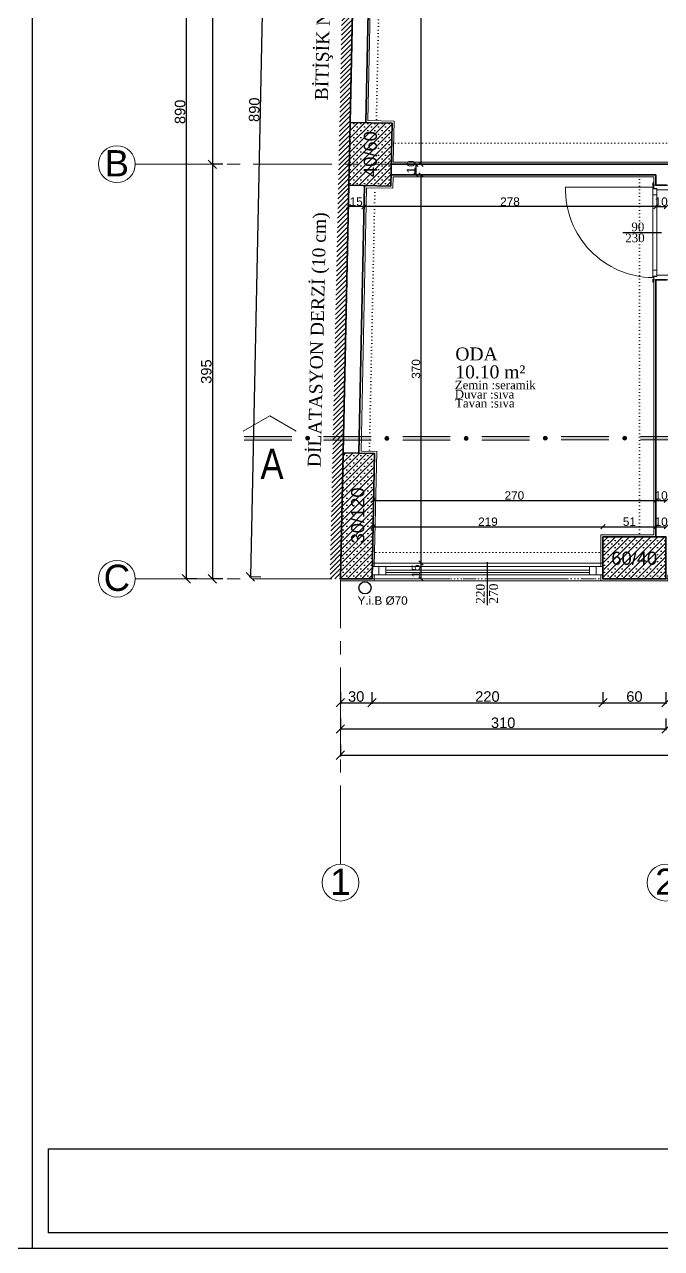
# Model space of a CAD drawing. Header units: centimetres. Extents: x 14449 to 53524, y -19051 to -10746.
# Drawn here: x 29015 to 29622, y -12946 to -11780 of the extents above; entities that cross this region are included whole.
import ezdxf

# ---------------------------------------------------------------- set-up
doc = ezdxf.new("R2010")
doc.units = ezdxf.units.CM
for name, pattern in [('CENTER2', [112.5, 75, -12.5, 12.5, -12.5]), ('DOT2', [3.175, 0, -3.175]), ('IZDUSUM1', [20, 7.5, -5, 7.5, 0]), ('SEMBOL1', [260, 200, -15, 30, -15])]:
    doc.linetypes.add(name, pattern=pattern)
doc.layers.add('Kapi_Pencere', color=7, linetype='Continuous')
for name, color, linetype, lineweight in [('P-AKS', 255, 'Continuous', 5), ('P-KİRİŞ', 130, 'DOT2', 5), ('P-KOLON', 255, 'Continuous', 35), ('P-TARAMA', 252, 'Continuous', 5), ('P-ÖLÇÜ DIŞ', 245, 'Continuous', 9), ('P-ÖLÇÜ İÇ', 243, 'Continuous', 0), ('rtm-cam', 141, 'Continuous', 9), ('rtm-duv tugla', 22, 'Continuous', 35), ('rtm-izdusum-üst ince', 8, 'IZDUSUM1', 5), ('rtm-kapı-ahsap', 35, 'Continuous', 13), ('rtm-mhl-yazı-malzeme', 7, 'Continuous', 13), ('rtm-pen-ahsap', 35, 'Continuous', 13), ('rtm-sembol balon baslik', 242, 'Continuous', 20), ('rtm-sembol kesit gör yazı', 7, 'Continuous', 20), ('rtm-sıva', 252, 'Continuous', 15), ('YG KULLANMA SOĞUK SUYU', 140, 'Continuous', 30), ('YG SOĞUK SU ÇAP', 140, 'Continuous', 25)]:
    doc.layers.add(name, color=color, linetype=linetype, lineweight=lineweight)
doc.styles.add('arial_1_18', font='arial.ttf', dxfattribs={"height": 0.2})
doc.styles.add('BASLIK', font='ARIALN.TTF')
doc.styles.get("Standard").update_dxf_attribs({"font": 'arial.ttf'})
doc.styles.add('ölçü', font='times.ttf', dxfattribs={"height": 10})
doc.dimstyles.new('DIŞ ÖLÇÜ', dxfattribs={"dimtxt": 10, "dimasz": 8, "dimexe": 1.25, "dimexo": 0.625, "dimtad": 1, "dimdec": 0, "dimtxsty": 'Standard', "dimblk": 'OBLIQUE', "dimcen": 2.5, "dimse1": 1, "dimse2": 1, "dimclrd": 256, "dimclrt": 256, "dimadec": 0, "dimazin": 0, "dimtfac": 1, "dimtdec": 0, "dimtmove": 0, "dimatfit": 3, "dimldrblk": 'OBLIQUE', "dimfxl": 1, "dimarcsym": 0})
doc.dimstyles.new('İÇ ÖLÇÜ', dxfattribs={"dimtxt": 8, "dimasz": 4, "dimexe": 1.25, "dimexo": 0.625, "dimtad": 1, "dimdec": 0, "dimtxsty": 'Standard', "dimblk": 'OBLIQUE', "dimcen": 2.5, "dimse1": 1, "dimse2": 1, "dimclrd": 256, "dimclrt": 256, "dimadec": 0, "dimazin": 0, "dimtfac": 1, "dimtdec": 0, "dimtmove": 1, "dimatfit": 3, "dimldrblk": 'OBLIQUE', "dimfxl": 1, "dimarcsym": 0})

# ---------------------------------------------------------------- blocks, each defined once
blk = doc.blocks.new('IKUTGK')
at = {"layer": 'P-KİRİŞ'}
for points in [[(34705.9, -7651.1), (34712.9, -7316.1)], [(34730.9, -7651.6), (34737.9, -7316.6)], [(34745.5, -7671.1), (35121.9, -7671.1)], [(34744.9, -7701.1), (34981.9, -7701.1)], [(34981.9, -8046.1), (34981.9, -7701.1)], [(34699.3, -7966.1), (34704.6, -7711.1)], [(34724.3, -7966.7), (34729.6, -7711.6)], [(34727.3, -8061.1), (34946.9, -8061.1)], [(34726.8, -8086.1), (34946.9, -8086.1)]]:
    blk.add_lwpolyline(points, dxfattribs=at)
blk = doc.blocks.new('YTHTHTY')
at = {"layer": 'P-TARAMA', "lineweight": -3}
h = blk.add_hatch(dxfattribs=at)
h.set_pattern_fill('SACNCR', color=256, scale=2, style=0)
h.paths.add_polyline_path([(30594.2, -9452.8), (30554.2, -9452), (30552.9, -9511.9), (30592.9, -9512.8)])
h = blk.add_hatch(dxfattribs=at)
h.set_pattern_fill('SACNCR', color=256, scale=2, style=0)
h.paths.add_polyline_path([(30545.1, -9886.9), (30575.1, -9886.9), (30577.6, -9767.6), (30547.6, -9767)])
h = blk.add_hatch(dxfattribs=at)
h.set_pattern_fill('SACNCR', color=256, scale=2, style=0)
h.paths.add_polyline_path([(30795.2, -9846.9), (30795.2, -9886.9), (30855.2, -9886.9), (30855.2, -9846.9)])
at = {"layer": 'P-KOLON', "linetype": 'Continuous'}
for points in [[(30554.2, -9452), (30594.2, -9452.8), (30592.9, -9512.8), (30552.9, -9511.9), (30554.2, -9452)], [(30545.1, -9886.9), (30575.1, -9886.9), (30577.6, -9767.6), (30547.6, -9767), (30545.1, -9886.9)]]:
    blk.add_lwpolyline(points, dxfattribs=at)
blk.add_lwpolyline([(30795.2, -9846.9), (30855.2, -9846.9), (30855.2, -9886.9), (30795.2, -9886.9)], close=True, dxfattribs=at)
at = {"layer": 'P-KOLON', "linetype": 'Continuous', "style": 'arial_1_18'}
for s, p in [('40/60', (30579.7, -9504.1)), ('30/120', (30567.7, -9853.3))]:
    blk.add_text(s, height=12.5, rotation=90, dxfattribs=at).set_placement(p)
blk.add_text('60/40', height=12.5, dxfattribs=at).set_placement((30803.2, -9873.6))
blk = doc.blocks.new('YTUJ7U')
at = {"layer": 'P-AKS', "linetype": 'CENTER2'}
blk.add_line((26030.5, -9962.6), (26030.5, -9690.5), dxfattribs=at)
for points in [[(25834.9, -9295.5), (29322.6, -9295.5)], [(25834.9, -9690.5), (29322.6, -9690.5)]]:
    blk.add_lwpolyline(points, dxfattribs=at)
at = {"layer": 'P-AKS', "linetype": 'Continuous'}
for centre in [(25817.4, -9295.5), (25817.4, -9690.5), (26030.5, -9980.1), (26340.3, -9980.1)]:
    blk.add_circle(centre, 17.5, dxfattribs=at)
at = {"layer": 'P-AKS', "linetype": 'Continuous', "style": 'arial_1_18'}
for s, p in [('B', (25805.7, -9307.1)), ('C', (25804.8, -9702.1)), ('1', (26020.8, -9991.8)), ('2', (26330.5, -9991.7))]:
    blk.add_text(s, height=25, dxfattribs=at).set_placement(p)
blk = doc.blocks.new('KAPI')
at = {"layer": 'rtm-kapı-ahsap'}
for p, q in [((8056.5, 304.7), (8056.5, 307.7)), ((8056.5, 307.7), (8057.4, 307.7)), ((8057.4, 304.7), (8056.5, 304.7)), ((8056.5, 303.3), (8056.5, 217.2)), ((8057.4, 303.3), (8056.5, 303.3)), ((8057.4, 307.7), (8057.4, 304.7)), ((8057.4, 305.3), (8057.4, 302.3)), ((8057.4, 305.3), (8071.4, 305.3)), ((8057.4, 301.8), (8057.4, 303.3)), ((8072.6, 307.8), (8071.4, 307.8)), ((8071.4, 307.8), (8071.4, 304.7)), ((8071.4, 300.8), (8071.4, 305.3)), ((8071.4, 304.7), (8072.6, 304.7)), ((8072.6, 304.7), (8072.6, 307.8)), ((8056.5, 296.2), (8060.3, 296.2)), ((8057.4, 302.3), (8060.4, 302.3)), ((8060.3, 301.8), (8057.4, 301.8)), ((8060.3, 218.7), (8060.3, 301.8)), ((8060.4, 302.3), (8060.4, 300.8)), ((8060.4, 300.8), (8071.4, 300.8)), ((8056.5, 224.3), (8060.3, 224.3)), ((7973.3, 217.2), (8056.5, 217.2)), ((8057.4, 217.2), (8056.5, 217.2)), ((8056.5, 215.8), (8056.5, 212.8)), ((8057.4, 215.8), (8056.5, 215.8)), ((8056.5, 212.8), (8057.4, 212.8)), ((8057.4, 218.7), (8057.4, 217.2)), ((8060.3, 218.7), (8057.4, 218.7)), ((8057.4, 218.2), (8060.4, 218.2)), ((8057.4, 215.3), (8057.4, 218.2)), ((8057.4, 212.8), (8057.4, 215.8)), ((8057.4, 215.3), (8071.4, 215.3)), ((8060.4, 218.2), (8060.4, 219.7)), ((8060.4, 219.7), (8071.4, 219.7)), ((8071.4, 219.7), (8071.4, 215.3)), ((8071.4, 215.8), (8072.6, 215.8)), ((8071.4, 212.7), (8071.4, 215.8)), ((8072.6, 212.7), (8071.4, 212.7)), ((8072.6, 215.8), (8072.6, 212.7))]:
    blk.add_line(p, q, dxfattribs=at)
at = {"layer": 'rtm-kapı-ahsap', "const_width": 0.388}
blk.add_lwpolyline([(8056.9, 216.3, 1), (8056.9, 216.9, 1)], format="xyb", close=True, dxfattribs=at)
at = {"layer": 'rtm-kapı-ahsap'}
blk.add_arc((8057.7, 218.8), 84.5, 90.8537, 181.0762, dxfattribs=at)
blk = doc.blocks.new('KK')
at = {"layer": 'rtm-sembol balon baslik', "linetype": 'SEMBOL1'}
for p in [(41231.3, 7543.2), (41283.8, 7543.2)]:
    blk.add_line(p, (41257.6, 7558.4), dxfattribs=at)
at = {"layer": 'rtm-sembol balon baslik'}
for p, q in [((41279.6, 7537.7), (41232.3, 7537.7)), ((41279.6, 7534), (41232.3, 7534)), ((41358.2, 7537.7), (41311, 7537.7)), ((41358.2, 7534), (41311, 7534)), ((41436.9, 7537.8), (41389.7, 7537.8)), ((41436.9, 7534.1), (41389.7, 7534.1)), ((41515.6, 7537.8), (41468.3, 7537.8)), ((41515.6, 7534.1), (41468.3, 7534.1)), ((41594.2, 7537.9), (41547, 7537.9)), ((41594.2, 7534.3), (41547, 7534.3)), ((41672.9, 7537.9), (41625.7, 7537.9)), ((41672.9, 7534.3), (41625.7, 7534.3)), ((41751.6, 7538.1), (41704.3, 7538.1)), ((41751.6, 7534.4), (41704.3, 7534.4))]:
    blk.add_line(p, q, dxfattribs=at)
at = {"layer": 'rtm-sembol balon baslik', "const_width": 1.9}
for points in [[(41294.3, 7536.1, 1), (41296.2, 7536.1, 1)], [(41373, 7536, 1), (41374.9, 7536, 1)], [(41451.7, 7536, 1), (41453.6, 7536, 1)], [(41530.3, 7536.1, 1), (41532.2, 7536.1, 1)], [(41609, 7536.1, 1), (41610.9, 7536.1, 1)], [(41687.7, 7536.2, 1), (41689.6, 7536.2, 1)]]:
    blk.add_lwpolyline(points, format="xyb", close=True, dxfattribs=at)
at = {"layer": 'rtm-sembol balon baslik'}
for centre in [(41295.3, 7536.1), (41373.9, 7536), (41452.6, 7536), (41531.3, 7536.1), (41610, 7536.1), (41688.6, 7536.2)]:
    blk.add_circle(centre, 1.9, dxfattribs=at)
for points in [[(41232.3, 7537.7), (41232.3, 7534), (41279.6, 7537.7), (41279.6, 7534)], [(41311, 7537.7), (41311, 7534), (41358.2, 7537.7), (41358.2, 7534)], [(41389.7, 7537.8), (41389.7, 7534.1), (41436.9, 7537.8), (41436.9, 7534.1)], [(41468.3, 7537.8), (41468.3, 7534.1), (41515.6, 7537.8), (41515.6, 7534.1)], [(41547, 7537.9), (41547, 7534.3), (41594.2, 7537.9), (41594.2, 7534.3)], [(41625.7, 7537.9), (41625.7, 7534.3), (41672.9, 7537.9), (41672.9, 7534.3)], [(41704.3, 7538.1), (41704.3, 7534.4), (41751.6, 7538.1), (41751.6, 7534.4)]]:
    blk.add_trace(points, dxfattribs=at)
blk = doc.blocks.new('_Oblique')
at = {"color": 0, "linetype": 'ByBlock', "lineweight": -2}
blk.add_line((-0.5, -0.5), (0.5, 0.5), dxfattribs=at)
blk = doc.blocks.new('*D4045')
at = {"layer": 'Defpoints', "color": 0, "transparency": 16777216}
for p in [(29207.6, -11418.1), (29193.7, -11913.1), (29207.6, -11913.1)]:
    blk.add_point(p, dxfattribs=at)
at = {"layer": 'P-ÖLÇÜ DIŞ', "color": 0, "lineweight": -2, "transparency": 16777216}
for p, q in [((29203.7, -11418.1), (29192.4, -11418.1)), ((29203.7, -11913.1), (29192.4, -11913.1))]:
    blk.add_line(p, q, dxfattribs=at)
at = {"layer": 'P-ÖLÇÜ DIŞ', "lineweight": -2, "transparency": 16777216}
blk.add_line((29193.7, -11418.1), (29193.7, -11913.1), dxfattribs=at)
at = {"layer": 'P-ÖLÇÜ DIŞ', "lineweight": -2, "transparency": 16777216, "xscale": 8, "yscale": 8, "zscale": 8}
for p, rotation in [((29193.7, -11418.1), 90), ((29193.7, -11913.1), 270)]:
    blk.add_blockref('_Oblique', p, dxfattribs=dict(at, rotation=rotation))
at = {"layer": 'P-ÖLÇÜ DIŞ', "transparency": 16777216, "insert": (29187.9, -11665.6), "char_height": 10, "attachment_point": 5, "rotation": 90}
blk.add_mtext('495', dxfattribs=at)
blk = doc.blocks.new('*D4046')
at = {"layer": 'Defpoints', "color": 0, "transparency": 16777216}
for p in [(29207.6, -11913.1), (29193.7, -12308.1), (29207.3, -12308.1)]:
    blk.add_point(p, dxfattribs=at)
at = {"layer": 'P-ÖLÇÜ DIŞ', "color": 0, "lineweight": -2, "transparency": 16777216}
for p, q in [((29203.7, -11913.1), (29192.4, -11913.1)), ((29203.7, -12308.1), (29192.4, -12308.1))]:
    blk.add_line(p, q, dxfattribs=at)
at = {"layer": 'P-ÖLÇÜ DIŞ', "lineweight": -2, "transparency": 16777216}
blk.add_line((29193.7, -11913.1), (29193.7, -12308.1), dxfattribs=at)
at = {"layer": 'P-ÖLÇÜ DIŞ', "lineweight": -2, "transparency": 16777216, "xscale": 8, "yscale": 8, "zscale": 8}
for p, rotation in [((29193.7, -11913.1), 90), ((29193.7, -12308.1), 270)]:
    blk.add_blockref('_Oblique', p, dxfattribs=dict(at, rotation=rotation))
at = {"layer": 'P-ÖLÇÜ DIŞ', "transparency": 16777216, "insert": (29187.9, -12110.6), "char_height": 10, "attachment_point": 5, "rotation": 90}
blk.add_mtext('395', dxfattribs=at)
blk = doc.blocks.new('*D4047')
at = {"layer": 'Defpoints', "color": 0, "transparency": 16777216}
for p in [(29182.6, -11418.1), (29168.7, -12308.1), (29182.6, -12308.1)]:
    blk.add_point(p, dxfattribs=at)
at = {"layer": 'P-ÖLÇÜ DIŞ', "color": 0, "lineweight": -2, "transparency": 16777216}
for p, q in [((29178.7, -11418.1), (29167.4, -11418.1)), ((29178.7, -12308.1), (29167.4, -12308.1))]:
    blk.add_line(p, q, dxfattribs=at)
at = {"layer": 'P-ÖLÇÜ DIŞ', "lineweight": -2, "transparency": 16777216}
blk.add_line((29168.7, -11418.1), (29168.7, -12308.1), dxfattribs=at)
at = {"layer": 'P-ÖLÇÜ DIŞ', "lineweight": -2, "transparency": 16777216, "xscale": 8, "yscale": 8, "zscale": 8}
for p, rotation in [((29168.7, -11418.1), 90), ((29168.7, -12308.1), 270)]:
    blk.add_blockref('_Oblique', p, dxfattribs=dict(at, rotation=rotation))
at = {"layer": 'P-ÖLÇÜ DIŞ', "transparency": 16777216, "insert": (29162.9, -11863.1), "char_height": 10, "attachment_point": 5, "rotation": 90}
blk.add_mtext('890', dxfattribs=at)
blk = doc.blocks.new('*D4048')
at = {"layer": 'Defpoints', "color": 0, "transparency": 16777216}
for p in [(29269.2, -11416.7), (29229.9, -12306.2), (29250.4, -12306.7)]:
    blk.add_point(p, dxfattribs=at)
at = {"layer": 'P-ÖLÇÜ DIŞ', "lineweight": -2, "transparency": 16777216}
blk.add_line((29248.6, -11416.2), (29229.9, -12306.2), dxfattribs=at)
at = {"layer": 'P-ÖLÇÜ DIŞ', "color": 0, "lineweight": -2, "transparency": 16777216}
for p, q in [((29258.6, -11416.5), (29247.4, -11416.2)), ((29239.9, -12306.5), (29228.7, -12306.2))]:
    blk.add_line(p, q, dxfattribs=at)
at = {"layer": 'P-ÖLÇÜ DIŞ', "lineweight": -2, "transparency": 16777216, "xscale": 8, "yscale": 8, "zscale": 8}
for p, rotation in [((29248.6, -11416.2), 88.79488001633197), ((29229.9, -12306.2), 268.7948800163319)]:
    blk.add_blockref('_Oblique', p, dxfattribs=dict(at, rotation=rotation))
at = {"layer": 'P-ÖLÇÜ DIŞ', "transparency": 16777216, "insert": (29233.6, -11861.1), "char_height": 10, "attachment_point": 5, "rotation": 88.7949}
blk.add_mtext('890', dxfattribs=at)
blk = doc.blocks.new('*D4063')
at = {"layer": 'Defpoints', "color": 0, "transparency": 16777216}
for p in [(29315.7, -12438.9), (29625.9, -12438.9), (29625.9, -12451.1)]:
    blk.add_point(p, dxfattribs=at)
at = {"layer": 'P-ÖLÇÜ DIŞ', "color": 0, "lineweight": -2, "transparency": 16777216}
for p, q in [((29315.7, -12441.1), (29315.7, -12452.3)), ((29625.9, -12441.1), (29625.9, -12452.3))]:
    blk.add_line(p, q, dxfattribs=at)
at = {"layer": 'P-ÖLÇÜ DIŞ', "lineweight": -2, "transparency": 16777216}
blk.add_line((29315.7, -12451.1), (29625.9, -12451.1), dxfattribs=at)
at = {"layer": 'P-ÖLÇÜ DIŞ', "lineweight": -2, "transparency": 16777216, "xscale": 8, "yscale": 8, "zscale": 8, "rotation": 180}
blk.add_blockref('_Oblique', (29315.7, -12451.1), dxfattribs=at)
at = {"layer": 'P-ÖLÇÜ DIŞ', "lineweight": -2, "transparency": 16777216, "xscale": 8, "yscale": 8, "zscale": 8}
blk.add_blockref('_Oblique', (29625.9, -12451.1), dxfattribs=at)
at = {"layer": 'P-ÖLÇÜ DIŞ', "transparency": 16777216, "insert": (29470.8, -12445.3), "char_height": 10, "attachment_point": 5}
blk.add_mtext('310', dxfattribs=at)
blk = doc.blocks.new('*D4064')
at = {"layer": 'Defpoints', "color": 0, "transparency": 16777216}
for p in [(29315.7, -12463.9), (32402.4, -12463.9), (32402.4, -12476.1)]:
    blk.add_point(p, dxfattribs=at)
at = {"layer": 'P-ÖLÇÜ DIŞ', "color": 0, "lineweight": -2, "transparency": 16777216}
for p, q in [((29315.7, -12466.1), (29315.7, -12477.3)), ((32402.4, -12466.1), (32402.4, -12477.3))]:
    blk.add_line(p, q, dxfattribs=at)
at = {"layer": 'P-ÖLÇÜ DIŞ', "lineweight": -2, "transparency": 16777216}
blk.add_line((29315.7, -12476.1), (32402.4, -12476.1), dxfattribs=at)
at = {"layer": 'P-ÖLÇÜ DIŞ', "lineweight": -2, "transparency": 16777216, "xscale": 8, "yscale": 8, "zscale": 8, "rotation": 180}
blk.add_blockref('_Oblique', (29315.7, -12476.1), dxfattribs=at)
at = {"layer": 'P-ÖLÇÜ DIŞ', "lineweight": -2, "transparency": 16777216, "xscale": 8, "yscale": 8, "zscale": 8}
blk.add_blockref('_Oblique', (32402.4, -12476.1), dxfattribs=at)
at = {"layer": 'P-ÖLÇÜ DIŞ', "transparency": 16777216, "insert": (30859.1, -12470.3), "char_height": 10, "attachment_point": 5}
blk.add_mtext('3087', dxfattribs=at)
blk = doc.blocks.new('*D4076')
at = {"layer": 'Defpoints', "color": 0, "transparency": 16777216}
for p in [(29315.7, -12413.9), (29345.7, -12413.9), (29345.7, -12426.1)]:
    blk.add_point(p, dxfattribs=at)
at = {"layer": 'P-ÖLÇÜ DIŞ', "color": 0, "lineweight": -2, "transparency": 16777216}
for p, q in [((29315.7, -12416.1), (29315.7, -12427.3)), ((29345.7, -12416.1), (29345.7, -12427.3))]:
    blk.add_line(p, q, dxfattribs=at)
at = {"layer": 'P-ÖLÇÜ DIŞ', "lineweight": -2, "transparency": 16777216}
blk.add_line((29315.7, -12426.1), (29345.7, -12426.1), dxfattribs=at)
at = {"layer": 'P-ÖLÇÜ DIŞ', "lineweight": -2, "transparency": 16777216, "xscale": 8, "yscale": 8, "zscale": 8, "rotation": 180}
blk.add_blockref('_Oblique', (29315.7, -12426.1), dxfattribs=at)
at = {"layer": 'P-ÖLÇÜ DIŞ', "lineweight": -2, "transparency": 16777216, "xscale": 8, "yscale": 8, "zscale": 8}
blk.add_blockref('_Oblique', (29345.7, -12426.1), dxfattribs=at)
at = {"layer": 'P-ÖLÇÜ DIŞ', "transparency": 16777216, "insert": (29330.7, -12420.3), "char_height": 10, "attachment_point": 5}
blk.add_mtext('30', dxfattribs=at)
blk = doc.blocks.new('*D4077')
at = {"layer": 'Defpoints', "color": 0, "transparency": 16777216}
for p in [(29345.7, -12413.9), (29565.9, -12413.9), (29565.9, -12426.1)]:
    blk.add_point(p, dxfattribs=at)
at = {"layer": 'P-ÖLÇÜ DIŞ', "color": 0, "lineweight": -2, "transparency": 16777216}
for p, q in [((29345.7, -12416.1), (29345.7, -12427.3)), ((29565.9, -12416.1), (29565.9, -12427.3))]:
    blk.add_line(p, q, dxfattribs=at)
at = {"layer": 'P-ÖLÇÜ DIŞ', "lineweight": -2, "transparency": 16777216}
blk.add_line((29345.7, -12426.1), (29565.9, -12426.1), dxfattribs=at)
at = {"layer": 'P-ÖLÇÜ DIŞ', "lineweight": -2, "transparency": 16777216, "xscale": 8, "yscale": 8, "zscale": 8, "rotation": 180}
blk.add_blockref('_Oblique', (29345.7, -12426.1), dxfattribs=at)
at = {"layer": 'P-ÖLÇÜ DIŞ', "lineweight": -2, "transparency": 16777216, "xscale": 8, "yscale": 8, "zscale": 8}
blk.add_blockref('_Oblique', (29565.9, -12426.1), dxfattribs=at)
at = {"layer": 'P-ÖLÇÜ DIŞ', "transparency": 16777216, "insert": (29455.8, -12420.3), "char_height": 10, "attachment_point": 5}
blk.add_mtext('220', dxfattribs=at)
blk = doc.blocks.new('*D4084')
at = {"layer": 'Defpoints', "color": 0, "transparency": 16777216}
for p in [(29565.9, -12413.9), (29625.9, -12410.7), (29625.9, -12426.1)]:
    blk.add_point(p, dxfattribs=at)
at = {"layer": 'P-ÖLÇÜ DIŞ', "color": 0, "lineweight": -2, "transparency": 16777216}
for p, q in [((29565.9, -12416.1), (29565.9, -12427.3)), ((29625.9, -12416.1), (29625.9, -12427.3))]:
    blk.add_line(p, q, dxfattribs=at)
at = {"layer": 'P-ÖLÇÜ DIŞ', "lineweight": -2, "transparency": 16777216}
blk.add_line((29565.9, -12426.1), (29625.9, -12426.1), dxfattribs=at)
at = {"layer": 'P-ÖLÇÜ DIŞ', "lineweight": -2, "transparency": 16777216, "xscale": 8, "yscale": 8, "zscale": 8, "rotation": 180}
blk.add_blockref('_Oblique', (29565.9, -12426.1), dxfattribs=at)
at = {"layer": 'P-ÖLÇÜ DIŞ', "lineweight": -2, "transparency": 16777216, "xscale": 8, "yscale": 8, "zscale": 8}
blk.add_blockref('_Oblique', (29625.9, -12426.1), dxfattribs=at)
at = {"layer": 'P-ÖLÇÜ DIŞ', "transparency": 16777216, "insert": (29595.9, -12420.3), "char_height": 10, "attachment_point": 5}
blk.add_mtext('60', dxfattribs=at)
blk = doc.blocks.new('*D4437')
at = {"layer": 'Defpoints', "color": 0, "lineweight": 30, "transparency": 16777216}
for p in [(29565.9, -12258.4), (29346.7, -12260.2), (29565.9, -12260.2)]:
    blk.add_point(p, dxfattribs=at)
at = {"layer": 'P-ÖLÇÜ İÇ', "lineweight": -2, "transparency": 16777216}
blk.add_line((29346.7, -12258.4), (29565.9, -12258.4), dxfattribs=at)
at = {"layer": 'P-ÖLÇÜ İÇ', "lineweight": -2, "transparency": 16777216, "xscale": 4, "yscale": 4, "zscale": 4, "rotation": 180}
blk.add_blockref('_Oblique', (29346.7, -12258.4), dxfattribs=at)
at = {"layer": 'P-ÖLÇÜ İÇ', "lineweight": -2, "transparency": 16777216, "xscale": 4, "yscale": 4, "zscale": 4}
blk.add_blockref('_Oblique', (29565.9, -12258.4), dxfattribs=at)
at = {"layer": 'P-ÖLÇÜ İÇ', "transparency": 16777216, "insert": (29456.3, -12253.7), "char_height": 8, "attachment_point": 5}
blk.add_mtext('219', dxfattribs=at)
blk = doc.blocks.new('*D4438')
at = {"layer": 'Defpoints', "color": 0, "lineweight": 30, "transparency": 16777216}
for p in [(29616.4, -12258.4), (29616.4, -12258.4), (29565.9, -12260.2)]:
    blk.add_point(p, dxfattribs=at)
at = {"layer": 'P-ÖLÇÜ İÇ', "lineweight": -2, "transparency": 16777216}
blk.add_line((29565.9, -12258.4), (29616.4, -12258.4), dxfattribs=at)
at = {"layer": 'P-ÖLÇÜ İÇ', "lineweight": -2, "transparency": 16777216, "xscale": 4, "yscale": 4, "zscale": 4, "rotation": 180}
blk.add_blockref('_Oblique', (29565.9, -12258.4), dxfattribs=at)
at = {"layer": 'P-ÖLÇÜ İÇ', "lineweight": -2, "transparency": 16777216, "xscale": 4, "yscale": 4, "zscale": 4}
blk.add_blockref('_Oblique', (29616.4, -12258.4), dxfattribs=at)
at = {"layer": 'P-ÖLÇÜ İÇ', "transparency": 16777216, "insert": (29591.1, -12253.7), "char_height": 8, "attachment_point": 5}
blk.add_mtext('51', dxfattribs=at)
blk = doc.blocks.new('*D4439')
at = {"layer": 'Defpoints', "color": 0, "lineweight": 30, "transparency": 16777216}
for p in [(29616.4, -12258.4), (29626.4, -12258.4), (29626.4, -12258.4)]:
    blk.add_point(p, dxfattribs=at)
at = {"layer": 'P-ÖLÇÜ İÇ', "lineweight": -2, "transparency": 16777216}
blk.add_line((29616.4, -12258.4), (29626.4, -12258.4), dxfattribs=at)
at = {"layer": 'P-ÖLÇÜ İÇ', "lineweight": -2, "transparency": 16777216, "xscale": 4, "yscale": 4, "zscale": 4, "rotation": 180}
blk.add_blockref('_Oblique', (29616.4, -12258.4), dxfattribs=at)
at = {"layer": 'P-ÖLÇÜ İÇ', "lineweight": -2, "transparency": 16777216, "xscale": 4, "yscale": 4, "zscale": 4}
blk.add_blockref('_Oblique', (29626.4, -12258.4), dxfattribs=at)
at = {"layer": 'P-ÖLÇÜ İÇ', "transparency": 16777216, "insert": (29621.4, -12253.7), "char_height": 8, "attachment_point": 5}
blk.add_mtext('10', dxfattribs=at)
blk = doc.blocks.new('*D4465')
at = {"layer": 'Defpoints', "color": 0, "lineweight": 30, "transparency": 16777216}
for p in [(29346.7, -12235.2), (29616.4, -12233.4), (29616.4, -12235.2)]:
    blk.add_point(p, dxfattribs=at)
at = {"layer": 'P-ÖLÇÜ İÇ', "lineweight": -2, "transparency": 16777216}
blk.add_line((29346.7, -12233.4), (29616.4, -12233.4), dxfattribs=at)
at = {"layer": 'P-ÖLÇÜ İÇ', "lineweight": -2, "transparency": 16777216, "xscale": 4, "yscale": 4, "zscale": 4, "rotation": 180}
blk.add_blockref('_Oblique', (29346.7, -12233.4), dxfattribs=at)
at = {"layer": 'P-ÖLÇÜ İÇ', "lineweight": -2, "transparency": 16777216, "xscale": 4, "yscale": 4, "zscale": 4}
blk.add_blockref('_Oblique', (29616.4, -12233.4), dxfattribs=at)
at = {"layer": 'P-ÖLÇÜ İÇ', "transparency": 16777216, "insert": (29481.5, -12228.7), "char_height": 8, "attachment_point": 5}
blk.add_mtext('270', dxfattribs=at)
blk = doc.blocks.new('*D4466')
at = {"layer": 'Defpoints', "color": 0, "lineweight": 30, "transparency": 16777216}
for p in [(29616.4, -12233.4), (29626.4, -12233.4), (29626.4, -12233.4)]:
    blk.add_point(p, dxfattribs=at)
at = {"layer": 'P-ÖLÇÜ İÇ', "lineweight": -2, "transparency": 16777216}
blk.add_line((29616.4, -12233.4), (29626.4, -12233.4), dxfattribs=at)
at = {"layer": 'P-ÖLÇÜ İÇ', "lineweight": -2, "transparency": 16777216, "xscale": 4, "yscale": 4, "zscale": 4, "rotation": 180}
blk.add_blockref('_Oblique', (29616.4, -12233.4), dxfattribs=at)
at = {"layer": 'P-ÖLÇÜ İÇ', "lineweight": -2, "transparency": 16777216, "xscale": 4, "yscale": 4, "zscale": 4}
blk.add_blockref('_Oblique', (29626.4, -12233.4), dxfattribs=at)
at = {"layer": 'P-ÖLÇÜ İÇ', "transparency": 16777216, "insert": (29621.4, -12228.7), "char_height": 8, "attachment_point": 5}
blk.add_mtext('10', dxfattribs=at)
blk = doc.blocks.new('*D4484')
at = {"layer": 'Defpoints', "color": 0, "lineweight": 30, "transparency": 16777216}
for p in [(29392.4, -11418.1), (29392.4, -11913.1), (29392.4, -11913.1)]:
    blk.add_point(p, dxfattribs=at)
at = {"layer": 'P-ÖLÇÜ İÇ', "lineweight": -2, "transparency": 16777216}
blk.add_line((29392.4, -11418.1), (29392.4, -11913.1), dxfattribs=at)
at = {"layer": 'P-ÖLÇÜ İÇ', "lineweight": -2, "transparency": 16777216, "xscale": 4, "yscale": 4, "zscale": 4}
for p, rotation in [((29392.4, -11418.1), 90), ((29392.4, -11913.1), 270)]:
    blk.add_blockref('_Oblique', p, dxfattribs=dict(at, rotation=rotation))
at = {"layer": 'P-ÖLÇÜ İÇ', "transparency": 16777216, "insert": (29387.7, -11665.6), "char_height": 8, "attachment_point": 5, "rotation": 90}
blk.add_mtext('495', dxfattribs=at)
blk = doc.blocks.new('*D4485')
at = {"layer": 'Defpoints', "color": 0, "lineweight": 30, "transparency": 16777216}
for p in [(29392.4, -11913.1), (29387.7, -11923.1), (29392.4, -11923.1)]:
    blk.add_point(p, dxfattribs=at)
at = {"layer": 'P-ÖLÇÜ İÇ', "lineweight": -2, "transparency": 16777216}
blk.add_line((29387.7, -11913.1), (29387.7, -11923.1), dxfattribs=at)
at = {"layer": 'P-ÖLÇÜ İÇ', "lineweight": -2, "transparency": 16777216, "xscale": 4, "yscale": 4, "zscale": 4}
for p, rotation in [((29387.7, -11913.1), 90), ((29387.7, -11923.1), 270)]:
    blk.add_blockref('_Oblique', p, dxfattribs=dict(at, rotation=rotation))
at = {"layer": 'P-ÖLÇÜ İÇ', "transparency": 16777216, "insert": (29383, -11915.6), "char_height": 8, "attachment_point": 5, "rotation": 90}
blk.add_mtext('10', dxfattribs=at)
blk = doc.blocks.new('*D4486')
at = {"layer": 'Defpoints', "color": 0, "lineweight": 30, "transparency": 16777216}
for p in [(29392.4, -11923.1), (29392.2, -12293.1), (29392.4, -12293.1)]:
    blk.add_point(p, dxfattribs=at)
at = {"layer": 'P-ÖLÇÜ İÇ', "lineweight": -2, "transparency": 16777216}
blk.add_line((29392.4, -11923.1), (29392.4, -12293.1), dxfattribs=at)
at = {"layer": 'P-ÖLÇÜ İÇ', "lineweight": -2, "transparency": 16777216, "xscale": 4, "yscale": 4, "zscale": 4}
for p, rotation in [((29392.4, -11923.1), 90), ((29392.4, -12293.1), 270)]:
    blk.add_blockref('_Oblique', p, dxfattribs=dict(at, rotation=rotation))
at = {"layer": 'P-ÖLÇÜ İÇ', "transparency": 16777216, "insert": (29387.7, -12108.1), "char_height": 8, "attachment_point": 5, "rotation": 90}
blk.add_mtext('370', dxfattribs=at)
blk = doc.blocks.new('*D4487')
at = {"layer": 'Defpoints', "color": 0, "lineweight": 30, "transparency": 16777216}
for p in [(29392.2, -12293.1), (29391.5, -12308.1), (29392.4, -12308.1)]:
    blk.add_point(p, dxfattribs=at)
at = {"layer": 'P-ÖLÇÜ İÇ', "lineweight": -2, "transparency": 16777216}
blk.add_line((29392.4, -12293.1), (29392.4, -12308.1), dxfattribs=at)
at = {"layer": 'P-ÖLÇÜ İÇ', "lineweight": -2, "transparency": 16777216, "xscale": 4, "yscale": 4, "zscale": 4}
for p, rotation in [((29392.4, -12293.1), 90), ((29392.4, -12308.1), 270)]:
    blk.add_blockref('_Oblique', p, dxfattribs=dict(at, rotation=rotation))
at = {"layer": 'P-ÖLÇÜ İÇ', "transparency": 16777216, "insert": (29387.7, -12300.6), "char_height": 8, "attachment_point": 5, "rotation": 90}
blk.add_mtext('15', dxfattribs=at)
blk = doc.blocks.new('*D4555')
at = {"layer": 'Defpoints', "color": 0, "lineweight": 30, "transparency": 16777216}
for p in [(29616.4, -11953.5), (29616.4, -11953.5), (29626.4, -11953.5)]:
    blk.add_point(p, dxfattribs=at)
at = {"layer": 'P-ÖLÇÜ İÇ', "lineweight": -2, "transparency": 16777216}
blk.add_line((29626.4, -11953.5), (29616.4, -11953.5), dxfattribs=at)
at = {"layer": 'P-ÖLÇÜ İÇ', "lineweight": -2, "transparency": 16777216, "xscale": 4, "yscale": 4, "zscale": 4, "rotation": 180}
blk.add_blockref('_Oblique', (29616.4, -11953.5), dxfattribs=at)
at = {"layer": 'P-ÖLÇÜ İÇ', "lineweight": -2, "transparency": 16777216, "xscale": 4, "yscale": 4, "zscale": 4}
blk.add_blockref('_Oblique', (29626.4, -11953.5), dxfattribs=at)
at = {"layer": 'P-ÖLÇÜ İÇ', "transparency": 16777216, "insert": (29621.4, -11948.7), "char_height": 8, "attachment_point": 5}
blk.add_mtext('10', dxfattribs=at)
blk = doc.blocks.new('*D4556')
at = {"layer": 'Defpoints', "color": 0, "lineweight": 30, "transparency": 16777216}
for p in [(29338.2, -11952.9), (29338.2, -11953.4), (29616.4, -11953.5)]:
    blk.add_point(p, dxfattribs=at)
at = {"layer": 'P-ÖLÇÜ İÇ', "lineweight": -2, "transparency": 16777216}
blk.add_line((29616.4, -11953.4), (29338.2, -11953.4), dxfattribs=at)
at = {"layer": 'P-ÖLÇÜ İÇ', "lineweight": -2, "transparency": 16777216, "xscale": 4, "yscale": 4, "zscale": 4, "rotation": 180}
blk.add_blockref('_Oblique', (29338.2, -11953.4), dxfattribs=at)
at = {"layer": 'P-ÖLÇÜ İÇ', "lineweight": -2, "transparency": 16777216, "xscale": 4, "yscale": 4, "zscale": 4}
blk.add_blockref('_Oblique', (29616.4, -11953.4), dxfattribs=at)
at = {"layer": 'P-ÖLÇÜ İÇ', "transparency": 16777216, "insert": (29477.3, -11948.7), "char_height": 8, "attachment_point": 5}
blk.add_mtext('278', dxfattribs=at)
blk = doc.blocks.new('*D4557')
at = {"layer": 'Defpoints', "color": 0, "lineweight": 30, "transparency": 16777216}
for p in [(29323.2, -11953), (29323.2, -11953.4), (29338.2, -11952.9)]:
    blk.add_point(p, dxfattribs=at)
at = {"layer": 'P-ÖLÇÜ İÇ', "lineweight": -2, "transparency": 16777216}
blk.add_line((29338.2, -11953.4), (29323.2, -11953.4), dxfattribs=at)
at = {"layer": 'P-ÖLÇÜ İÇ', "lineweight": -2, "transparency": 16777216, "xscale": 4, "yscale": 4, "zscale": 4, "rotation": 180}
blk.add_blockref('_Oblique', (29323.2, -11953.4), dxfattribs=at)
at = {"layer": 'P-ÖLÇÜ İÇ', "lineweight": -2, "transparency": 16777216, "xscale": 4, "yscale": 4, "zscale": 4}
blk.add_blockref('_Oblique', (29338.2, -11953.4), dxfattribs=at)
at = {"layer": 'P-ÖLÇÜ İÇ', "transparency": 16777216, "insert": (29330.7, -11948.7), "char_height": 8, "attachment_point": 5}
blk.add_mtext('15', dxfattribs=at)

msp = doc.modelspace()

# ---------------------------------------------------------------- hatches: boundary and pattern name
at = {"layer": 'rtm-sıva'}
h = msp.add_hatch(dxfattribs=at)
h.set_pattern_fill('ANSI31', color=256)
h.set_pattern_definition([(45, (-1534.422, -2211.9978), (-2.24506403, 2.24506403), [])])
h.paths.add_polyline_path([(29334.4, -11418.1), (29324.5, -11417.7), (29305.7, -12308.1), (29315.7, -12308.1)])

# ---------------------------------------------------------------- linework, layer by layer
at = {"color": 2, "lineweight": 25}
for p, q in [((29021.8, -10746.2), (29021.8, -12946.2)), ((29037.2, -12851.2), (32689.4, -12851.2)), ((29037.2, -12851.2), (29037.2, -12931.2)), ((32689.4, -12931.2), (29037.2, -12931.2))]:
    msp.add_line(p, q, dxfattribs=at)
msp.add_lwpolyline([(53524.4, -12946.2), (16573.4, -12946.2)], dxfattribs=at)
at = {"layer": 'Kapi_Pencere', "linetype": 'Continuous', "lineweight": 25}
msp.add_line((29584.9, -11978.1), (29621.6, -11978.1), dxfattribs=at)
at = {"layer": 'Kapi_Pencere', "linetype": 'Continuous'}
msp.add_line((29455.9, -12333.3), (29455.9, -12292.1), dxfattribs=at)
at = {"layer": 'rtm-cam'}
msp.add_line((29358.9, -12302), (29553, -12302), dxfattribs=at)
at = {"layer": 'rtm-duv tugla'}
for p, q in [((29331.9, -11538), (29318.2, -12188.1)), ((29346.9, -11538.3), (29339.9, -11873.4)), ((29364, -11913.1), (29640.9, -11913.1)), ((29363.8, -11923.1), (29616.4, -11923.1)), ((29616.4, -11923.1), (29616.4, -11933.1)), ((29338.6, -11933.4), (29333.2, -12188.4)), ((29626.4, -11933.1), (29616.4, -11933.1)), ((29616.4, -12023.1), (29616.4, -12268.1)), ((29626.4, -12023.1), (29616.4, -12023.1))]:
    msp.add_line(p, q, dxfattribs=at)
at = {"layer": 'rtm-pen-ahsap'}
for p, q in [((29565.7, -12293.1), (29346, -12293.1)), ((29352.4, -12296.3), (29352.4, -12304.3)), ((29358.9, -12296.3), (29358.9, -12304.3)), ((29557.2, -12296.3), (29358.9, -12296.3)), ((29553, -12299.8), (29358.9, -12299.8)), ((29553, -12304.3), (29358.9, -12304.3)), ((29553, -12296.3), (29553, -12304.3)), ((29559.5, -12296.3), (29559.5, -12304.3)), ((29348, -12310.1), (29563.7, -12310.1))]:
    msp.add_line(p, q, dxfattribs=at)
for points in [[(29358.9, -12296.3), (29346, -12296.3), (29346, -12304.3), (29358.9, -12304.3)], [(29553, -12296.3), (29565.9, -12296.3), (29565.9, -12304.3), (29553, -12304.3)]]:
    msp.add_lwpolyline(points, dxfattribs=at)
at = {"layer": 'rtm-sıva'}
for points in [[(29386.4, -11416.1), (29386.4, -11420.1), (29366.4, -11420.1), (29363.9, -11540.7), (29348.9, -11540.4), (29341.9, -11871.4), (29366.9, -11871.9), (29366.1, -11911.1), (29640.9, -11911.1)], [(29614.4, -11933.1), (29614.4, -11925.1), (29365.8, -11925.1), (29365.6, -11935.9), (29340.6, -11935.4), (29335.3, -12186.4), (29350.3, -12186.8), (29348, -12296.4)], [(29563.9, -12296.3), (29563.9, -12266.1), (29614.4, -12266.1), (29614.4, -12023.1)], [(29315.7, -12310.1), (29347.7, -12310.1), (29347.7, -12304.3)], [(29563.9, -12304.3), (29563.9, -12310.1), (29627.9, -12310.1), (29627.9, -12304.3)]]:
    msp.add_lwpolyline(points, dxfattribs=at)
at = {"layer": 'YG KULLANMA SOĞUK SUYU', "color": 3, "lineweight": 25}
msp.add_circle((29339.1, -12316.7), 5.81, dxfattribs=at)

# ---------------------------------------------------------------- block references
at = {"layer": 'rtm-izdusum-üst ince', "xscale": 0.9599999999972852, "yscale": 0.9599999999972852, "zscale": 0.9599999999972852}
msp.add_blockref('KK', (-10359, -19408.7), dxfattribs=at)
at = {"layer": 'rtm-kapı-ahsap', "lineweight": 30, "xscale": -1, "rotation": 180}
msp.add_blockref('KAPI', (21556.9, -11717.8), dxfattribs=at)
at = {"layer": 'rtm-sıva'}
for name, p in [('YTUJ7U', (3285.2, -2617.5)), ('YTHTHTY', (-1229.3, -2421.1)), ('IKUTGK', (-5381, -4222))]:
    msp.add_blockref(name, p, dxfattribs=at)

# ---------------------------------------------------------------- texts
at = {"layer": 'Kapi_Pencere', "linetype": 'Continuous', "lineweight": 25, "style": 'ölçü'}
for s, p in [('90', (29593, -11976.8)), ('230', (29587.2, -11987.3))]:
    msp.add_text(s, height=8.16, rotation=0.0847, dxfattribs=at).set_placement(p)
at = {"layer": 'Kapi_Pencere', "style": 'ölçü'}
for s, p in [('220', (29453.3, -12332)), ('270', (29465.9, -12331.8))]:
    msp.add_text(s, height=8.47, rotation=90, dxfattribs=at).set_placement(p)
at = {"layer": 'rtm-mhl-yazı-malzeme', "lineweight": 30, "style": 'ölçü'}
for s, p in [('BİTİŞİK NİZAM', (29303.8, -11852.2)), ('DİLATASYON DERZİ (10 cm)', (29296.8, -12201.8))]:
    msp.add_text(s, height=12.346, rotation=88.7386, dxfattribs=at).set_placement(p)
for s, p in [('ODA', (29425.2, -12100)), ('10.10 m²', (29425.2, -12117.1))]:
    msp.add_text(s, height=12.35, dxfattribs=at).set_placement(p)
at = {"layer": 'rtm-mhl-yazı-malzeme', "style": 'ölçü'}
for s, p in [('Zemin :seramik', (29424.7, -12127.4)), ('Duvar :sıva', (29424.7, -12136.3)), ('Tavan :sıva', (29425, -12144.8))]:
    msp.add_text(s, height=8.1, dxfattribs=at).set_placement(p)
at = {"layer": 'rtm-sembol kesit gör yazı', "style": 'BASLIK'}
msp.add_text('A', height=28.8, dxfattribs=at).set_placement((29239.5, -12213))
at = {"layer": 'YG SOĞUK SU ÇAP', "color": 5, "lineweight": 25}
msp.add_text(' Y.i.B %%C70', height=7.994, rotation=0.0297, dxfattribs=at).set_placement((29328.9, -12332.8))

# ---------------------------------------------------------------- dimensions: what is measured, and where the dimension line sits
at = {"layer": 'P-ÖLÇÜ DIŞ'}
for base, p1, p2, override, picture, middle in [((29168.7, -12308.1), (29182.6, -11418.1), (29182.6, -12308.1), {"dimse1": 0, "dimse2": 0, "dimfxl": 10, "dimfxlon": 1}, '*D4047', (29162.9, -11863.1)), ((29193.7, -11913.1), (29207.6, -11418.1), (29207.6, -11913.1), {"dimse1": 0, "dimse2": 0, "dimfxl": 10, "dimfxlon": 1}, '*D4045', (29187.9, -11665.6)), ((29193.7, -12308.1), (29207.6, -11913.1), (29207.3, -12308.1), {"dimse1": 0, "dimse2": 0, "dimtmove": 1, "dimfxl": 10, "dimfxlon": 1}, '*D4046', (29187.9, -12110.6))]:
    dim = msp.add_linear_dim(base=base, p1=p1, p2=p2, angle=90, dimstyle='DIŞ ÖLÇÜ', override=override, dxfattribs=at)
    dim.commit()
    dim.dimension.update_dxf_attribs({"geometry": picture, "text_midpoint": middle})
dim = msp.add_aligned_dim(p1=(29269.2, -11416.7), p2=(29250.4, -12306.7), distance=-20.5, dimstyle='DIŞ ÖLÇÜ', override={"dimse1": 0, "dimse2": 0, "dimfxl": 10, "dimfxlon": 1}, dxfattribs=at)
dim.commit()
dim.dimension.update_dxf_attribs({"geometry": '*D4048', "text_midpoint": (29233.6, -11861.1)})
for base, p1, p2, override, picture, middle in [((29345.7, -12426.1), (29315.7, -12413.9), (29345.7, -12413.9), {"dimse1": 0, "dimse2": 0, "dimfxl": 10, "dimfxlon": 1}, '*D4076', (29330.7, -12420.3)), ((29565.9, -12426.1), (29345.7, -12413.9), (29565.9, -12413.9), {"dimse1": 0, "dimse2": 0, "dimfxl": 10, "dimfxlon": 1}, '*D4077', (29455.8, -12420.3)), ((29625.9, -12426.1), (29565.9, -12413.9), (29625.9, -12410.7), {"dimse1": 0, "dimse2": 0, "dimtmove": 1, "dimfxl": 10, "dimfxlon": 1}, '*D4084', (29595.9, -12420.3)), ((29625.9, -12451.1), (29315.7, -12438.9), (29625.9, -12438.9), {"dimse1": 0, "dimse2": 0, "dimfxl": 10, "dimfxlon": 1}, '*D4063', (29470.8, -12445.3)), ((32402.4, -12476.1), (29315.7, -12463.9), (32402.4, -12463.9), {"dimse1": 0, "dimse2": 0, "dimfxl": 10, "dimfxlon": 1}, '*D4064', (30859.1, -12470.3))]:
    dim = msp.add_linear_dim(base=base, p1=p1, p2=p2, dimstyle='DIŞ ÖLÇÜ', override=override, dxfattribs=at)
    dim.commit()
    dim.dimension.update_dxf_attribs({"geometry": picture, "text_midpoint": middle})
at = {"layer": 'P-ÖLÇÜ İÇ'}
for base, p1, p2, picture, middle in [((29392.4, -11913.1), (29392.4, -11418.1), (29392.4, -11913.1), '*D4484', (29387.7, -11665.6)), ((29392.4, -12293.1), (29392.4, -11923.1), (29392.2, -12293.1), '*D4486', (29387.7, -12108.1)), ((29392.4, -12308.1), (29392.2, -12293.1), (29391.5, -12308.1), '*D4487', (29387.7, -12300.6))]:
    dim = msp.add_linear_dim(base=base, p1=p1, p2=p2, angle=90, dimstyle='İÇ ÖLÇÜ', dxfattribs=at)
    dim.commit()
    dim.dimension.update_dxf_attribs({"geometry": picture, "text_midpoint": middle})
dim = msp.add_linear_dim(base=(29387.7, -11923.1), p1=(29392.4, -11913.1), p2=(29392.4, -11923.1), angle=90, dimstyle='İÇ ÖLÇÜ', dxfattribs=at)
dim.commit()
dim.dimension.update_dxf_attribs({"geometry": '*D4485', "text_midpoint": (29387.7, -11915.6), "dimtype": 160})
for base, p1, p2, picture, middle in [((29323.2, -11953.4), (29338.2, -11952.9), (29323.2, -11953), '*D4557', (29330.7, -11948.7)), ((29338.2, -11953.4), (29616.4, -11953.5), (29338.2, -11952.9), '*D4556', (29477.3, -11948.7)), ((29616.4, -12233.4), (29346.7, -12235.2), (29616.4, -12235.2), '*D4465', (29481.5, -12228.7)), ((29565.9, -12258.4), (29346.7, -12260.2), (29565.9, -12260.2), '*D4437', (29456.3, -12253.7)), ((29616.3625149, -12258.36741), (29565.8625148, -12260.1839854), (29616.3625149, -12258.36741), '*D4438', (29591.1125149, -12253.6578261))]:
    dim = msp.add_linear_dim(base=base, p1=p1, p2=p2, dimstyle='İÇ ÖLÇÜ', dxfattribs=at)
    dim.commit()
    dim.dimension.update_dxf_attribs({"geometry": picture, "text_midpoint": middle})
for base, p1, p2, picture, middle in [((29616.4, -11953.5), (29626.4, -11953.5), (29616.4, -11953.5), '*D4555', (29621.4, -11953.5)), ((29626.4, -12233.4), (29616.4, -12233.4), (29626.4, -12233.4), '*D4466', (29621.4, -12233.4)), ((29626.4, -12258.4), (29616.4, -12258.4), (29626.4, -12258.4), '*D4439', (29621.4, -12258.4))]:
    dim = msp.add_linear_dim(base=base, p1=p1, p2=p2, dimstyle='İÇ ÖLÇÜ', dxfattribs=at)
    dim.commit()
    dim.dimension.update_dxf_attribs({"geometry": picture, "text_midpoint": middle, "dimtype": 160})

doc.saveas('drawing.dxf')
